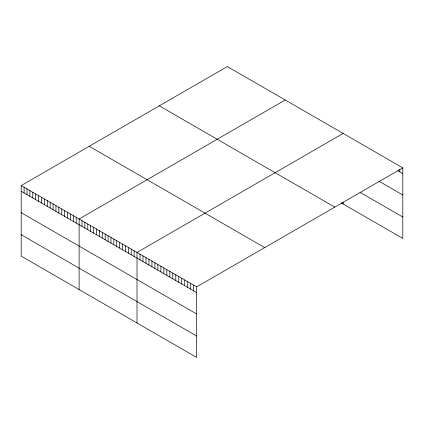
<?xml version="1.0" encoding="UTF-8"?>
<svg xmlns="http://www.w3.org/2000/svg" width="424" height="424" viewBox="0 0 424 424"><rect width="100%" height="100%" fill="white"/><g stroke="black" fill="none" stroke-linecap="round" stroke-linejoin="round"><path stroke-width="0.64" d="M402.8 167.872L196.672 286.878L196.672 357.437L21.2 256.128L21.2 185.569L227.328 66.563L402.8 167.872L402.8 238.431L341.209 202.868M285.23 99.995L79.108 219.001L79.108 289.56M343.138 133.428L137.01 252.434L137.01 322.987M397.829 170.713L402.8 173.586M378.934 181.207L402.8 194.982M360.045 192.342L402.8 217.03M159.302 105.836L334.78 207.145M89.22 146.301L264.698 247.605M21.2 185.569L196.672 286.878M21.2 191.282L196.672 292.592M21.2 212.678L196.672 313.988M21.2 234.726L196.672 336.036M399.816 169.324L399.816 171.863M343.138 202.153L343.138 203.986M193.689 285.156L193.689 290.869M190.71 283.433L190.71 289.147M187.726 281.711L187.726 287.424M184.742 279.988L184.742 285.702M181.758 278.266L181.758 283.979M178.774 276.549L178.774 282.257M175.79 274.826L175.79 280.534M172.812 273.104L172.812 278.812M169.828 271.381L169.828 277.089M166.844 269.659L166.844 275.367M163.86 267.936L163.86 273.644M160.876 266.214L160.876 271.922M157.892 264.491L157.892 270.199M154.914 262.769L154.914 268.477M151.93 261.046L151.93 266.754M148.946 259.324L148.946 265.032M145.962 257.601L145.962 263.309M142.978 255.879L142.978 261.592M139.994 254.156L139.994 259.87M134.117 250.764L134.117 256.472M131.223 249.089L131.223 254.803M128.329 247.42L128.329 253.128M125.43 245.75L125.43 251.459M122.536 244.076L122.536 249.789M119.642 242.406L119.642 248.114M116.743 240.731L116.743 246.445M113.849 239.062L113.849 244.77M110.956 237.392L110.956 243.1M108.062 235.718L108.062 241.431M105.163 234.048L105.163 239.756M102.269 232.373L102.269 238.087M99.375 230.704L99.375 236.412M96.476 229.034L96.476 234.742M93.582 227.359L93.582 233.073M90.688 225.69L90.688 231.398M87.795 224.015L87.795 229.728M84.895 222.346L84.895 228.054M82.002 220.676L82.002 226.384M76.209 217.332L76.209 223.04M73.315 215.657L73.315 221.37M70.421 213.988L70.421 219.696M67.527 212.318L67.527 218.026M64.628 210.643L64.628 216.357M61.734 208.974L61.734 214.682M58.841 207.299L58.841 213.012M55.941 205.629L55.941 211.343M53.048 203.96L53.048 209.668M50.154 202.285L50.154 207.999M47.26 200.616L47.26 206.324M44.361 198.946L44.361 204.654M41.467 197.271L41.467 202.985M38.573 195.602L38.573 201.31M35.674 193.927L35.674 199.64M32.781 192.258L32.781 197.966M29.887 190.588L29.887 196.296M26.993 188.913L26.993 194.627M24.094 187.244L24.094 192.952"/></g></svg>
